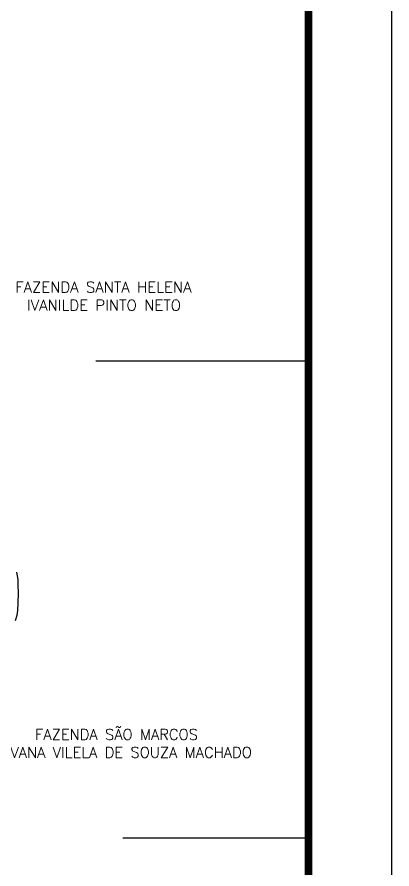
# Model space of a CAD drawing. Header units: millimetres. Extents: x 737971 to 745321, y 7825404 to 7835799.
# Drawn here: x 743748 to 745321, y 7827369 to 7830941 of the extents above; entities that cross this region are included whole.
import ezdxf

# ---------------------------------------------------------------- set-up
doc = ezdxf.new("R2010")
doc.units = ezdxf.units.MM
doc.linetypes.add('LIN0', pattern=[0])
for name, color, linetype in [('01140001341', 1, 'Continuous'), ('MALHA', 8, 'Continuous'), ('MARGEM', 5, 'Continuous'), ('TEXTO', 7, 'Continuous')]:
    doc.layers.add(name, color=color, linetype=linetype)
doc.styles.add('Simplex', font='simplex.shx')

msp = doc.modelspace()

# ---------------------------------------------------------------- linework, layer by layer
at = {"layer": '01140001341'}
msp.add_lwpolyline([(743741.5, 7828410.9), (743748.8, 7828433), (743751.3, 7828452.6), (743752.7, 7828484.9), (743753.6, 7828524.9), (743753.2, 7828559.9), (743752.7, 7828582.8), (743747.3, 7828613.2)], dxfattribs=at)
at = {"layer": 'MALHA', "color": 8}
for points in [[(744078.3, 7829500), (744970.7, 7829500)], [(744191, 7827500), (744970.7, 7827500)]]:
    msp.add_lwpolyline(points, dxfattribs=at)
at = {"layer": 'MARGEM', "color": 174, "linetype": 'LIN0', "flags": 128}
msp.add_lwpolyline([(745320.7, 7825403.7), (745320.7, 7835798.7), (737970.7, 7835798.7), (737970.7, 7825403.7)], close=True, dxfattribs=at)
at = {"layer": 'MARGEM', "color": 174, "linetype": 'LIN0', "const_width": 31.8, "flags": 128}
msp.add_lwpolyline([(744970.7, 7826574.1), (744970.7, 7835448.7), (738320.7, 7835448.7), (738320.7, 7826574.1)], close=True, dxfattribs=at)

# ---------------------------------------------------------------- texts
at = {"layer": 'TEXTO', "width": 1351.701, "attachment_point": 1, "style": 'Simplex'}
for s, insert, char_height in [('{\\Fsimplex.shx;\\W5.86479; }FAZENDA SANTA HELENA\\P{\\Fsimplex.shx;\\W7.44373; }IVANILDE PINTO NETO', (743557.8, 7829831), 45.5), ('{\\Fsimplex.shx;\\W6.86299; }FAZENDA SÃO MARCOS\\P{\\Fsimplex.shx;\\W0.70510; }SILVANA VILELA DE SOUZA MACHADO', (743612, 7827955.1), 45)]:
    msp.add_mtext(s, dxfattribs=dict(at, insert=insert, char_height=char_height))

doc.saveas('drawing.dxf')
